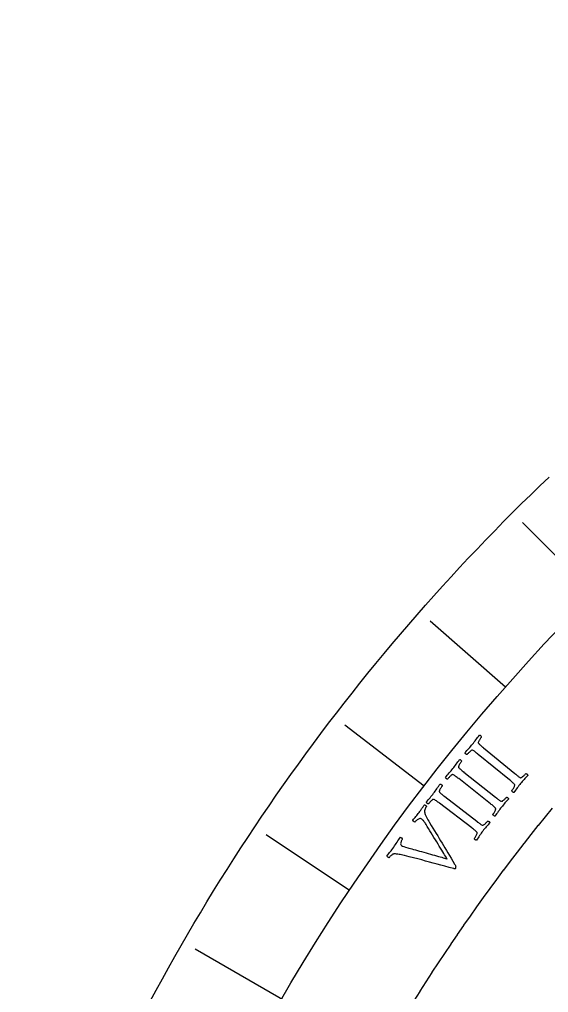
# Model space of a CAD drawing. Header units: millimetres. Extents: x -45 to 45, y -45 to 45.
# Drawn here: x -42.52 to -31.04, y 21.4 to 42.52 of the extents above; entities that cross this region are included whole.
import ezdxf

# ---------------------------------------------------------------- set-up
doc = ezdxf.new("R2010")
doc.units = ezdxf.units.MM
for name, color, linetype in [('CUT_INNER', 6, 'Continuous'), ('CUT_OUTER', 1, 'Continuous'), ('ENGRAVE', 7, 'Continuous'), ('ENGRAVE_FINE', 8, 'Continuous'), ('TEXT', 5, 'Continuous')]:
    doc.layers.add(name, color=color, linetype=linetype)

msp = doc.modelspace()

# ---------------------------------------------------------------- linework, layer by layer
at = {"layer": 'CUT_INNER'}
msp.add_lwpolyline([(-30.9596, 25.4069), (-31.1139, 25.2176), (-31.1149, 25.2164), (-31.268, 25.0262), (-31.269, 25.025), (-31.421, 24.8339), (-31.422, 24.8327), (-31.5728, 24.6406), (-31.5737, 24.6394), (-31.7234, 24.4464), (-31.7243, 24.4452), (-31.8728, 24.2513), (-31.8737, 24.2501), (-32.021, 24.0553), (-32.0219, 24.0541), (-32.168, 23.8584), (-32.1689, 23.8571), (-32.3138, 23.6605), (-32.3147, 23.6593), (-32.4584, 23.4618), (-32.4593, 23.4606), (-32.6017, 23.2622), (-32.6026, 23.261), (-32.7438, 23.0617), (-32.7447, 23.0605), (-32.8847, 22.8604), (-32.8856, 22.8591), (-33.0244, 22.6582), (-33.0252, 22.6569), (-33.1628, 22.4551), (-33.1636, 22.4539), (-33.2999, 22.2512), (-33.3008, 22.2499), (-33.4358, 22.0465), (-33.4367, 22.0452), (-33.5705, 21.8409), (-33.5713, 21.8396), (-33.7039, 21.6345), (-33.7047, 21.6332), (-33.836, 21.4273), (-33.8368, 21.426), (-33.9668, 21.2193)], dxfattribs=at)
at = {"layer": 'CUT_OUTER'}
msp.add_lwpolyline([(-39.6868, 21.2122), (-39.5559, 21.4553), (-39.4235, 21.6976), (-39.2896, 21.9391), (-39.1543, 22.1798), (-39.0175, 22.4196), (-38.8792, 22.6586), (-38.7394, 22.8967), (-38.5982, 23.134), (-38.4555, 23.3704), (-38.3114, 23.6059), (-38.1658, 23.8405), (-38.0188, 24.0742), (-37.8704, 24.3071), (-37.7205, 24.539), (-37.5692, 24.77), (-37.4166, 25), (-37.2625, 25.2291), (-37.1069, 25.4573), (-36.95, 25.6845), (-36.7918, 25.9107), (-36.6321, 26.136), (-36.471, 26.3603), (-36.3086, 26.5836), (-36.1448, 26.8059), (-35.9796, 27.0271), (-35.8131, 27.2474), (-35.6453, 27.4666), (-35.4761, 27.6848), (-35.3055, 27.902), (-35.1337, 28.1181), (-34.9605, 28.3331), (-34.786, 28.5471), (-34.6101, 28.76), (-34.433, 28.9718), (-34.2546, 29.1826), (-34.0749, 29.3922), (-33.8939, 29.6007), (-33.7116, 29.8081), (-33.5281, 30.0144), (-33.3433, 30.2196), (-33.1573, 30.4236), (-32.97, 30.6265), (-32.7814, 30.8282), (-32.5916, 31.0288), (-32.4006, 31.2282), (-32.2084, 31.4264), (-32.015, 31.6234), (-31.8203, 31.8193), (-31.6245, 32.0139), (-31.4275, 32.2074), (-31.2293, 32.3996), (-31.0299, 32.5906)], dxfattribs=at)
at = {"layer": 'ENGRAVE'}
for points in [[(-31.6077, 31.6077), (-28.5318, 28.5318)], [(-38.7113, 22.35), (-34.9441, 20.175)]]:
    msp.add_lwpolyline(points, dxfattribs=at)
msp.add_circle((0, 0), 42.525, dxfattribs=at)
at = {"layer": 'ENGRAVE_FINE'}
for points in [[(-33.6072, 29.4728), (-31.972, 28.0387)], [(-35.4629, 27.2116), (-33.7374, 25.8876)], [(-37.1667, 24.834), (-35.3582, 23.6256)]]:
    msp.add_lwpolyline(points, dxfattribs=at)
at = {"layer": 'TEXT'}
for points in [[(-32.6901, 26.7926), (-32.6705, 26.8167), (-32.6516, 26.8408), (-32.6331, 26.8647), (-32.6152, 26.8886), (-32.5973, 26.9127), (-32.5789, 26.9372), (-32.5599, 26.9621), (-32.5403, 26.9874), (-32.5341, 26.9871), (-32.5275, 26.9848), (-32.5204, 26.9806), (-32.5129, 26.9744), (-32.5059, 26.9675), (-32.5006, 26.9611), (-32.497, 26.9552), (-32.495, 26.9498), (-32.4998, 26.9437), (-32.506, 26.9352), (-32.5137, 26.9244), (-32.5227, 26.9113), (-32.5322, 26.8971), (-32.5409, 26.8831), (-32.5491, 26.8693), (-32.5565, 26.8556), (-32.5623, 26.8429), (-32.5655, 26.8323), (-32.566, 26.8236), (-32.5638, 26.817), (-32.5569, 26.8075), (-32.5484, 26.7976), (-32.5382, 26.7872), (-32.5263, 26.7764), (-32.5133, 26.7651), (-32.4996, 26.7533), (-32.4852, 26.7412), (-32.4701, 26.7287), (-32.4677, 26.7267), (-32.4653, 26.7247), (-32.4628, 26.7227), (-32.4604, 26.7207), (-32.4579, 26.7187), (-32.4555, 26.7167), (-32.4531, 26.7147), (-32.4506, 26.7127), (-31.773, 26.1548), (-31.7705, 26.1528), (-31.7681, 26.1508), (-31.7657, 26.1488), (-31.7632, 26.1468), (-31.7608, 26.1448), (-31.7584, 26.1428), (-31.7559, 26.1408), (-31.7535, 26.1388), (-31.7384, 26.1264), (-31.7239, 26.1147), (-31.71, 26.1038), (-31.6967, 26.0934), (-31.6842, 26.0842), (-31.6723, 26.0764), (-31.6611, 26.07), (-31.6507, 26.065), (-31.6444, 26.0645), (-31.6363, 26.0667), (-31.6264, 26.0714), (-31.6148, 26.0787), (-31.6023, 26.0877), (-31.59, 26.0975), (-31.5779, 26.1082), (-31.566, 26.1196), (-31.5551, 26.1306), (-31.5462, 26.1398), (-31.5392, 26.1473), (-31.5342, 26.153), (-31.5286, 26.152), (-31.5222, 26.1494), (-31.5149, 26.1454), (-31.5069, 26.1398), (-31.4994, 26.1335), (-31.494, 26.1274), (-31.4904, 26.1213), (-31.4889, 26.1154), (-31.5102, 26.0928), (-31.531, 26.0707), (-31.5512, 26.049), (-31.5709, 26.0277), (-31.5904, 26.0063), (-31.6097, 25.9843), (-31.629, 25.9618), (-31.6482, 25.9387), (-31.6666, 25.9159), (-31.6849, 25.8926), (-31.703, 25.8689), (-31.7209, 25.8447), (-31.7388, 25.8201), (-31.7568, 25.7952), (-31.7747, 25.77), (-31.7928, 25.7445), (-31.7989, 25.7449), (-31.8055, 25.7472), (-31.8127, 25.7513), (-31.8203, 25.7574), (-31.8273, 25.7642), (-31.8327, 25.7705), (-31.8365, 25.7763), (-31.8386, 25.7816), (-31.834, 25.7876), (-31.828, 25.7959), (-31.8207, 25.8065), (-31.8121, 25.8193), (-31.8032, 25.8333), (-31.795, 25.8474), (-31.7876, 25.8617), (-31.7809, 25.876), (-31.7758, 25.8891), (-31.7732, 25.8997), (-31.7729, 25.9077), (-31.7751, 25.9131), (-31.7833, 25.9245), (-31.7934, 25.9364), (-31.8056, 25.9488), (-31.8198, 25.9616), (-31.8353, 25.9749), (-31.8515, 25.9885), (-31.8684, 26.0025), (-31.886, 26.017), (-32.566, 26.5719), (-32.5838, 26.5862), (-32.6011, 26.6001), (-32.6179, 26.6134), (-32.6344, 26.6263), (-32.6502, 26.6378), (-32.665, 26.6474), (-32.6789, 26.655), (-32.6919, 26.6607), (-32.6983, 26.6622), (-32.7064, 26.6604), (-32.7162, 26.6553), (-32.7276, 26.6468), (-32.7399, 26.6364), (-32.7521, 26.6255), (-32.7642, 26.614), (-32.7763, 26.6019), (-32.7874, 26.5904), (-32.7965, 26.5808), (-32.8035, 26.573), (-32.8086, 26.5671), (-32.8143, 26.568), (-32.8208, 26.5704), (-32.8281, 26.5744), (-32.8362, 26.5798), (-32.8438, 26.586), (-32.8493, 26.5921), (-32.8528, 26.5982), (-32.8544, 26.6042), (-32.8333, 26.6285), (-32.8122, 26.6525), (-32.7912, 26.6762), (-32.7702, 26.6995), (-32.7495, 26.7228), (-32.7292, 26.746), (-32.7094, 26.7693), (-32.6901, 26.7926)], [(-33.1172, 26.2628), (-33.0981, 26.2872), (-33.0795, 26.3115), (-33.0614, 26.3358), (-33.0439, 26.36), (-33.0264, 26.3843), (-33.0084, 26.4091), (-32.9898, 26.4343), (-32.9707, 26.46), (-32.9644, 26.4597), (-32.9578, 26.4576), (-32.9506, 26.4534), (-32.943, 26.4474), (-32.9359, 26.4406), (-32.9305, 26.4343), (-32.9268, 26.4285), (-32.9247, 26.4231), (-32.9294, 26.4169), (-32.9355, 26.4083), (-32.943, 26.3974), (-32.9518, 26.3842), (-32.961, 26.3698), (-32.9696, 26.3557), (-32.9775, 26.3417), (-32.9847, 26.3279), (-32.9903, 26.3151), (-32.9933, 26.3045), (-32.9937, 26.2958), (-32.9914, 26.2892), (-32.9843, 26.2799), (-32.9756, 26.2701), (-32.9653, 26.2599), (-32.9532, 26.2492), (-32.9401, 26.2381), (-32.9262, 26.2266), (-32.9116, 26.2147), (-32.8963, 26.2024), (-32.8938, 26.2005), (-32.8914, 26.1985), (-32.8889, 26.1965), (-32.8864, 26.1946), (-32.8839, 26.1926), (-32.8815, 26.1906), (-32.879, 26.1887), (-32.8765, 26.1867), (-32.19, 25.6399), (-32.1875, 25.6379), (-32.1851, 25.6359), (-32.1826, 25.634), (-32.1801, 25.632), (-32.1776, 25.63), (-32.1752, 25.6281), (-32.1727, 25.6261), (-32.1702, 25.6241), (-32.1549, 25.612), (-32.1402, 25.6006), (-32.1262, 25.5898), (-32.1128, 25.5797), (-32.1001, 25.5707), (-32.0881, 25.563), (-32.0768, 25.5568), (-32.0662, 25.552), (-32.06, 25.5516), (-32.0519, 25.5539), (-32.0421, 25.5588), (-32.0306, 25.5663), (-32.0183, 25.5755), (-32.0061, 25.5855), (-31.9942, 25.5964), (-31.9824, 25.608), (-31.9717, 25.6191), (-31.963, 25.6285), (-31.9561, 25.6361), (-31.9512, 25.6419), (-31.9456, 25.6409), (-31.9391, 25.6385), (-31.9318, 25.6345), (-31.9237, 25.6291), (-31.9161, 25.623), (-31.9106, 25.6169), (-31.9069, 25.6109), (-31.9053, 25.605), (-31.9262, 25.5821), (-31.9467, 25.5596), (-31.9666, 25.5376), (-31.9859, 25.516), (-32.005, 25.4943), (-32.024, 25.472), (-32.0429, 25.4491), (-32.0617, 25.4257), (-32.0798, 25.4026), (-32.0977, 25.3791), (-32.1154, 25.355), (-32.133, 25.3306), (-32.1505, 25.3057), (-32.168, 25.2805), (-32.1856, 25.2551), (-32.2032, 25.2293), (-32.2093, 25.2296), (-32.216, 25.2317), (-32.2232, 25.2358), (-32.2309, 25.2417), (-32.238, 25.2484), (-32.2435, 25.2546), (-32.2474, 25.2603), (-32.2496, 25.2656), (-32.2451, 25.2717), (-32.2392, 25.2801), (-32.2321, 25.2908), (-32.2237, 25.3037), (-32.215, 25.3179), (-32.2071, 25.3321), (-32.1999, 25.3465), (-32.1934, 25.3609), (-32.1886, 25.3741), (-32.1861, 25.3847), (-32.186, 25.3927), (-32.1883, 25.3981), (-32.1966, 25.4094), (-32.2069, 25.4211), (-32.2193, 25.4333), (-32.2337, 25.4459), (-32.2494, 25.4589), (-32.2658, 25.4723), (-32.2829, 25.486), (-32.3007, 25.5002), (-32.9896, 26.0441), (-33.0076, 26.0582), (-33.0251, 26.0717), (-33.0422, 26.0848), (-33.0589, 26.0974), (-33.0748, 26.1087), (-33.0898, 26.118), (-33.1038, 26.1254), (-33.1169, 26.1308), (-33.1233, 26.1322), (-33.1314, 26.1303), (-33.1411, 26.125), (-33.1524, 26.1164), (-33.1645, 26.1058), (-33.1765, 26.0947), (-33.1885, 26.083), (-33.2004, 26.0707), (-33.2113, 26.0591), (-33.2202, 26.0493), (-33.2271, 26.0414), (-33.2321, 26.0354), (-33.2378, 26.0362), (-33.2444, 26.0385), (-33.2517, 26.0423), (-33.2599, 26.0476), (-33.2676, 26.0537), (-33.2732, 26.0597), (-33.2768, 26.0658), (-33.2785, 26.0717), (-33.2578, 26.0964), (-33.2371, 26.1207), (-33.2164, 26.1447), (-33.1958, 26.1684), (-33.1755, 26.192), (-33.1556, 26.2156), (-33.1362, 26.2392), (-33.1172, 26.2628)], [(-33.5358, 25.7261), (-33.5171, 25.7509), (-33.4989, 25.7755), (-33.4812, 25.8), (-33.4641, 25.8245), (-33.447, 25.8491), (-33.4293, 25.8742), (-33.4111, 25.8997), (-33.3924, 25.9257), (-33.3862, 25.9255), (-33.3795, 25.9235), (-33.3723, 25.9195), (-33.3645, 25.9135), (-33.3574, 25.9069), (-33.3519, 25.9007), (-33.3481, 25.8949), (-33.3459, 25.8895), (-33.3505, 25.8832), (-33.3565, 25.8746), (-33.3638, 25.8636), (-33.3724, 25.8502), (-33.3814, 25.8357), (-33.3897, 25.8214), (-33.3973, 25.8073), (-33.4044, 25.7934), (-33.4098, 25.7805), (-33.4126, 25.7698), (-33.4128, 25.7611), (-33.4104, 25.7545), (-33.4032, 25.7454), (-33.3943, 25.7357), (-33.3838, 25.7257), (-33.3716, 25.7152), (-33.3583, 25.7043), (-33.3442, 25.693), (-33.3294, 25.6814), (-33.3139, 25.6694), (-33.3114, 25.6674), (-33.3089, 25.6655), (-33.3064, 25.6636), (-33.3039, 25.6617), (-33.3014, 25.6597), (-33.2989, 25.6578), (-33.2964, 25.6559), (-33.2939, 25.654), (-32.5987, 25.1182), (-32.5962, 25.1163), (-32.5937, 25.1144), (-32.5912, 25.1125), (-32.5887, 25.1105), (-32.5861, 25.1086), (-32.5836, 25.1067), (-32.5811, 25.1047), (-32.5786, 25.1028), (-32.5631, 25.0909), (-32.5483, 25.0797), (-32.5341, 25.0692), (-32.5205, 25.0593), (-32.5076, 25.0505), (-32.4955, 25.043), (-32.4841, 25.037), (-32.4735, 25.0324), (-32.4672, 25.0321), (-32.4592, 25.0345), (-32.4495, 25.0396), (-32.4381, 25.0472), (-32.4259, 25.0566), (-32.414, 25.0669), (-32.4022, 25.0779), (-32.3906, 25.0897), (-32.3801, 25.101), (-32.3715, 25.1105), (-32.3648, 25.1182), (-32.36, 25.1241), (-32.3543, 25.1232), (-32.3478, 25.1209), (-32.3404, 25.1171), (-32.3322, 25.1118), (-32.3246, 25.1057), (-32.3189, 25.0998), (-32.3152, 25.0938), (-32.3134, 25.0879), (-32.334, 25.0647), (-32.3541, 25.0419), (-32.3736, 25.0196), (-32.3926, 24.9976), (-32.4113, 24.9756), (-32.43, 24.9531), (-32.4485, 24.9299), (-32.467, 24.9062), (-32.4846, 24.8828), (-32.5022, 24.859), (-32.5195, 24.8347), (-32.5367, 24.8099), (-32.5537, 24.7847), (-32.5709, 24.7593), (-32.588, 24.7335), (-32.6052, 24.7075), (-32.6114, 24.7077), (-32.6181, 24.7097), (-32.6253, 24.7137), (-32.6331, 24.7195), (-32.6404, 24.726), (-32.646, 24.7322), (-32.6499, 24.7378), (-32.6522, 24.7431), (-32.6478, 24.7493), (-32.6421, 24.7577), (-32.6352, 24.7685), (-32.627, 24.7816), (-32.6185, 24.7959), (-32.6108, 24.8103), (-32.6038, 24.8247), (-32.5976, 24.8393), (-32.5929, 24.8526), (-32.5906, 24.8632), (-32.5907, 24.8712), (-32.593, 24.8765), (-32.6015, 24.8877), (-32.6121, 24.8993), (-32.6246, 24.9112), (-32.6392, 24.9236), (-32.6551, 24.9363), (-32.6718, 24.9495), (-32.6891, 24.9629), (-32.7071, 24.9768), (-33.4047, 25.5095), (-33.4229, 25.5233), (-33.4406, 25.5366), (-33.4579, 25.5494), (-33.4748, 25.5617), (-33.4909, 25.5727), (-33.5061, 25.5818), (-33.5202, 25.589), (-33.5334, 25.5942), (-33.5398, 25.5955), (-33.5478, 25.5934), (-33.5575, 25.588), (-33.5686, 25.5792), (-33.5806, 25.5684), (-33.5924, 25.5571), (-33.6042, 25.5452), (-33.6159, 25.5327), (-33.6266, 25.5209), (-33.6353, 25.511), (-33.6421, 25.503), (-33.647, 25.4969), (-33.6527, 25.4977), (-33.6593, 25.4999), (-33.6668, 25.5036), (-33.675, 25.5087), (-33.6828, 25.5147), (-33.6885, 25.5206), (-33.6922, 25.5266), (-33.694, 25.5325), (-33.6736, 25.5575), (-33.6533, 25.5822), (-33.6331, 25.6065), (-33.6129, 25.6305), (-33.5929, 25.6544), (-33.5734, 25.6783), (-33.5544, 25.7022), (-33.5358, 25.7261)], [(-34.4019, 24.5559), (-34.3822, 24.5839), (-34.3631, 24.6116), (-34.3446, 24.6391), (-34.3267, 24.6663), (-34.3091, 24.6933), (-34.2916, 24.72), (-34.2741, 24.7464), (-34.2567, 24.7725), (-34.2514, 24.7709), (-34.2449, 24.7676), (-34.2372, 24.7627), (-34.2283, 24.756), (-34.2202, 24.749), (-34.2146, 24.7431), (-34.2117, 24.7382), (-34.2114, 24.7345), (-34.2145, 24.7296), (-34.2187, 24.7221), (-34.224, 24.712), (-34.2305, 24.6991), (-34.2369, 24.6848), (-34.2422, 24.6702), (-34.2465, 24.6553), (-34.2497, 24.6401), (-34.2504, 24.6256), (-34.2476, 24.6128), (-34.2411, 24.6016), (-34.2309, 24.5922), (-34.2122, 24.5817), (-34.1834, 24.57), (-34.1445, 24.5569), (-34.0956, 24.5424), (-34.0698, 24.5353), (-34.0401, 24.5272), (-34.0065, 24.518), (-33.9688, 24.5077), (-33.9283, 24.4966), (-33.8857, 24.4849), (-33.8412, 24.4725), (-33.7947, 24.4594), (-33.7472, 24.4461), (-33.6996, 24.4328), (-33.652, 24.4196), (-33.6043, 24.4065), (-33.5575, 24.3936), (-33.5128, 24.3811), (-33.47, 24.3691), (-33.4291, 24.3574), (-33.3911, 24.3465), (-33.3568, 24.3366), (-33.326, 24.3277), (-33.299, 24.3198), (-33.2766, 24.3133), (-33.26, 24.3085), (-33.2491, 24.3055), (-33.2439, 24.3042), (-33.2477, 24.3111), (-33.255, 24.3234), (-33.2656, 24.3411), (-33.2796, 24.3642), (-33.2963, 24.3917), (-33.3153, 24.4226), (-33.3365, 24.457), (-33.3599, 24.4949), (-33.385, 24.5355), (-33.4113, 24.5782), (-33.4389, 24.623), (-33.4676, 24.6699), (-33.4971, 24.7181), (-33.5267, 24.7666), (-33.5566, 24.8155), (-33.5867, 24.8648), (-33.6164, 24.9135), (-33.6451, 24.9609), (-33.673, 25.0067), (-33.7, 25.0512), (-33.7102, 25.0678), (-33.7212, 25.0843), (-33.733, 25.1007), (-33.7454, 25.117), (-33.758, 25.1323), (-33.7702, 25.1455), (-33.7819, 25.1567), (-33.7931, 25.1658), (-33.8068, 25.1738), (-33.821, 25.1776), (-33.8357, 25.1773), (-33.8509, 25.1727), (-33.8659, 25.1655), (-33.8803, 25.1571), (-33.8938, 25.1474), (-33.9067, 25.1365), (-33.918, 25.1258), (-33.9273, 25.1166), (-33.9343, 25.1091), (-33.9393, 25.1031), (-33.9442, 25.102), (-33.9505, 25.1034), (-33.9582, 25.107), (-33.9672, 25.113), (-33.9758, 25.1201), (-33.9822, 25.1268), (-33.9864, 25.1332), (-33.9883, 25.1394), (-33.9704, 25.1618), (-33.9528, 25.1834), (-33.9355, 25.2043), (-33.9187, 25.2245), (-33.9019, 25.2447), (-33.8849, 25.2658), (-33.8678, 25.2878), (-33.8505, 25.3106), (-33.8365, 25.3295), (-33.8241, 25.3464), (-33.8133, 25.3613), (-33.8042, 25.3742), (-33.796, 25.3861), (-33.7879, 25.398), (-33.7801, 25.4099), (-33.7724, 25.4217), (-33.7643, 25.4342), (-33.7553, 25.4479), (-33.7453, 25.463), (-33.7343, 25.4793), (-33.729, 25.4775), (-33.7226, 25.4738), (-33.7149, 25.4682), (-33.7061, 25.4607), (-33.698, 25.4531), (-33.6926, 25.4471), (-33.6899, 25.4429), (-33.6898, 25.4403), (-33.6945, 25.4331), (-33.7005, 25.4218), (-33.7081, 25.4063), (-33.717, 25.3868), (-33.725, 25.3653), (-33.7295, 25.344), (-33.7304, 25.323), (-33.7279, 25.3022), (-33.7236, 25.2859), (-33.7158, 25.2653), (-33.7046, 25.2402), (-33.69, 25.2107), (-33.6736, 25.1796), (-33.6571, 25.1497), (-33.6406, 25.1209), (-33.624, 25.0933), (-33.5855, 25.0293), (-33.5486, 24.9682), (-33.5132, 24.9097), (-33.4793, 24.8541), (-33.4466, 24.8002), (-33.4145, 24.7472), (-33.383, 24.6951), (-33.3521, 24.6438), (-33.3213, 24.5926), (-33.2898, 24.5405), (-33.2576, 24.4874), (-33.2248, 24.4335), (-33.1908, 24.3775), (-33.1551, 24.3185), (-33.1178, 24.2564), (-33.0788, 24.1913), (-33.0689, 24.1735), (-33.0619, 24.1573), (-33.0576, 24.1426), (-33.0561, 24.1295), (-33.0568, 24.1177), (-33.059, 24.1068), (-33.0628, 24.0969), (-33.0682, 24.088), (-33.0706, 24.0861), (-33.0743, 24.0854), (-33.0792, 24.0859), (-33.0854, 24.0876), (-33.0917, 24.0897), (-33.0974, 24.0912), (-33.1023, 24.0922), (-33.1064, 24.0926), (-33.1992, 24.1182), (-33.2889, 24.1428), (-33.3755, 24.1664), (-33.459, 24.1891), (-33.5413, 24.2114), (-33.6243, 24.2338), (-33.7081, 24.2562), (-33.7927, 24.2787), (-33.8799, 24.3015), (-33.9718, 24.3251), (-34.0683, 24.3494), (-34.1695, 24.3743), (-34.2005, 24.382), (-34.2301, 24.3889), (-34.2584, 24.395), (-34.2854, 24.4003), (-34.3114, 24.4046), (-34.3369, 24.4077), (-34.362, 24.4096), (-34.3866, 24.4104), (-34.3969, 24.4098), (-34.4078, 24.4069), (-34.4193, 24.4019), (-34.4313, 24.3947), (-34.4433, 24.3861), (-34.4546, 24.3772), (-34.4652, 24.368), (-34.475, 24.3584), (-34.4838, 24.3492), (-34.4911, 24.3411), (-34.497, 24.3341), (-34.5014, 24.3283), (-34.5034, 24.3286), (-34.5082, 24.3311), (-34.5157, 24.3359), (-34.5259, 24.3429), (-34.5361, 24.3503), (-34.5434, 24.356), (-34.5479, 24.3599), (-34.5496, 24.3623), (-34.5285, 24.3903), (-34.509, 24.4157), (-34.4912, 24.4384), (-34.475, 24.4586), (-34.459, 24.4788), (-34.4414, 24.5018), (-34.4224, 24.5275), (-34.4019, 24.5559)]]:
    msp.add_lwpolyline(points, close=True, dxfattribs=at)

doc.saveas('drawing.dxf')
